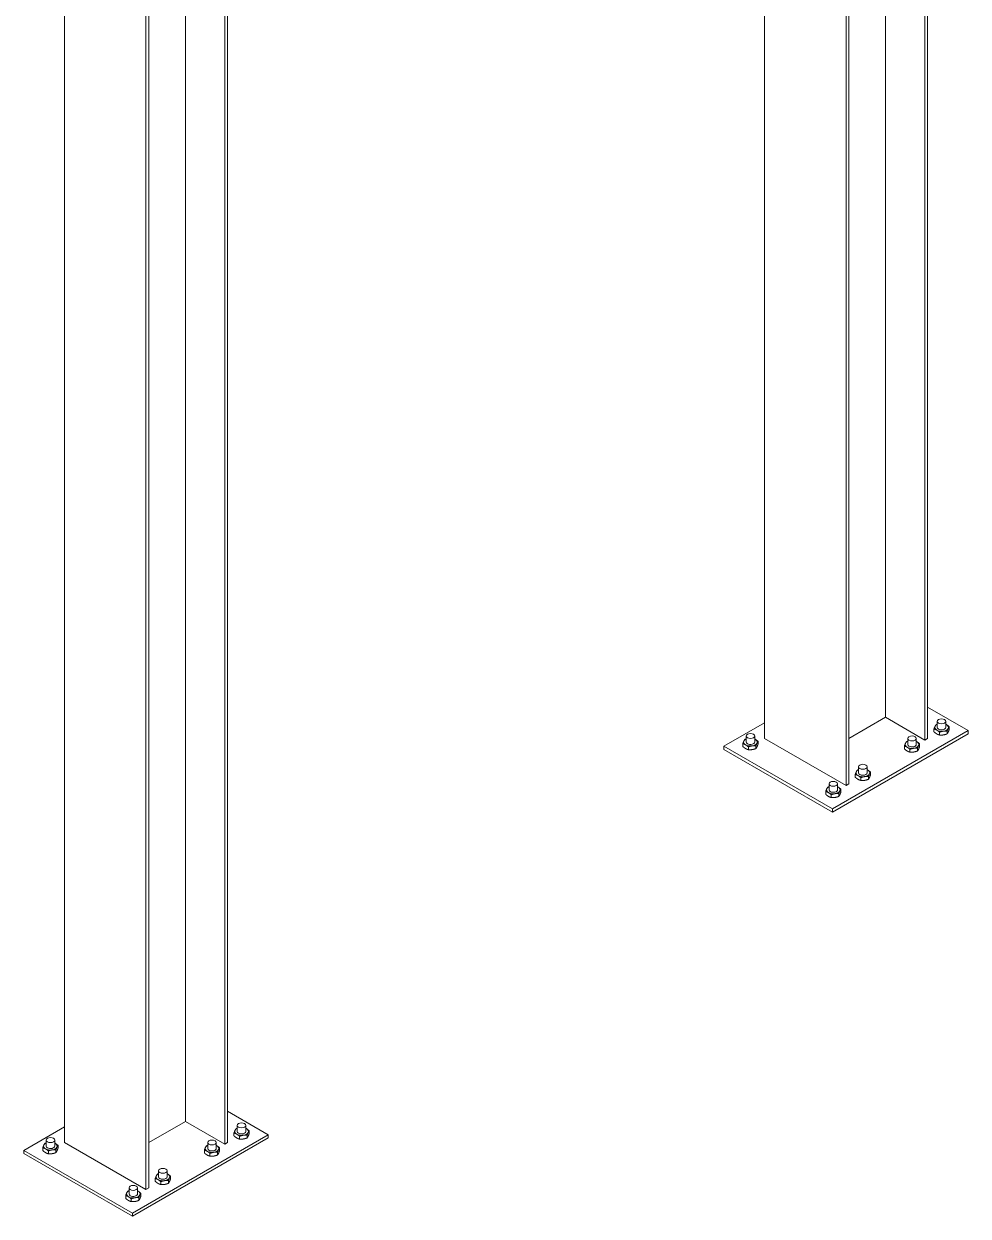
# Model space of a CAD drawing. Header units: millimetres. Extents: x -312439 to 477422, y -331570 to 212570.
# Drawn here: x 412186 to 413693, y 100906 to 102809 of the extents above; entities that cross this region are included whole.
import ezdxf

# ---------------------------------------------------------------- set-up
doc = ezdxf.new("R2010")
doc.units = ezdxf.units.MM

msp = doc.modelspace()

# ---------------------------------------------------------------- linework, layer by layer
at = {"color": 0, "linetype": 'Continuous', "lineweight": 0, "extrusion": (8.40036e-17, 0.816497, 0.57735)}
for p, q in [((413627.584, 101668.203), (413627.584, 103830.762)), ((413560.464, 101701.955), (413560.464, 103829.653)), ((413623.254, 101665.703), (413623.254, 103828.261)), ((413497.675, 101593.2), (413497.675, 103755.758)), ((413502.005, 101595.7), (413502.005, 103758.258)), ((413367.765, 101668.203), (413367.765, 103718.398)), ((412443.649, 101057.161), (412443.649, 103184.86)), ((412510.769, 101023.41), (412510.769, 103185.968)), ((412506.439, 101020.91), (412506.439, 103183.468)), ((412250.95, 101023.41), (412250.95, 103151.154)), ((412380.859, 100948.406), (412380.859, 103110.965)), ((412385.19, 100950.907), (412385.19, 103113.465)), ((413560.464, 101701.955), (413502.005, 101668.203)), ((413623.254, 101665.703), (413560.464, 101701.955)), ((413692.539, 101680.704), (413627.584, 101718.206)), ((413367.765, 101693.204), (413302.81, 101655.703)), ((413476.023, 101555.698), (413692.539, 101680.704)), ((413638.051, 101678.831), (413638.051, 101683.245)), ((413643.374, 101695.542), (413643.374, 101685.914)), ((413656.981, 101695.542), (413656.981, 101685.914)), ((413662.304, 101682.583), (413662.304, 101686.997)), ((413692.539, 101675.704), (413692.539, 101680.704)), ((413338.368, 101672.121), (413338.368, 101662.493)), ((413351.975, 101672.121), (413351.975, 101662.493)), ((413357.298, 101659.162), (413357.298, 101663.576)), ((413497.675, 101593.2), (413367.765, 101668.203)), ((413692.539, 101675.704), (413476.023, 101550.698)), ((413596.167, 101658.659), (413596.167, 101668.287)), ((413609.775, 101658.659), (413609.775, 101668.287)), ((413627.584, 101668.203), (413623.254, 101665.703)), ((413646.928, 101673.705), (413646.928, 101678.12)), ((413659.055, 101675.581), (413659.055, 101679.996)), ((413302.81, 101650.703), (413302.81, 101655.703)), ((413302.81, 101655.703), (413476.023, 101555.698)), ((413476.023, 101550.698), (413302.81, 101650.703)), ((413333.045, 101655.41), (413333.045, 101659.824)), ((413341.922, 101650.285), (413341.922, 101654.699)), ((413354.049, 101652.161), (413354.049, 101656.575)), ((413590.845, 101651.576), (413590.845, 101655.99)), ((413599.722, 101646.451), (413599.722, 101650.865)), ((413611.848, 101648.326), (413611.848, 101652.741)), ((413615.097, 101655.328), (413615.097, 101659.742)), ((413512.472, 101606.327), (413512.472, 101610.742)), ((413517.795, 101623.039), (413517.795, 101613.411)), ((413521.349, 101601.202), (413521.349, 101605.617)), ((413531.402, 101623.039), (413531.402, 101613.411)), ((413533.476, 101603.078), (413533.476, 101607.493)), ((413536.725, 101610.079), (413536.725, 101614.494)), ((413470.588, 101586.156), (413470.588, 101595.784)), ((413484.195, 101586.156), (413484.195, 101595.784)), ((413489.518, 101582.824), (413489.518, 101587.239)), ((413502.005, 101595.7), (413497.675, 101593.2)), ((413465.265, 101579.073), (413465.265, 101583.487)), ((413474.142, 101573.947), (413474.142, 101578.362)), ((413486.269, 101575.823), (413486.269, 101580.238)), ((413476.023, 101550.698), (413476.023, 101555.698)), ((412575.724, 101035.91), (412510.769, 101073.412)), ((412443.649, 101057.161), (412385.19, 101023.41)), ((412506.439, 101020.91), (412443.649, 101057.161)), ((412250.95, 101048.411), (412185.995, 101010.909)), ((412359.208, 100910.905), (412575.724, 101035.91)), ((412521.236, 101034.037), (412521.236, 101038.452)), ((412526.559, 101050.749), (412526.559, 101041.12)), ((412540.166, 101050.749), (412540.166, 101041.12)), ((412542.24, 101030.788), (412542.24, 101035.202)), ((412545.489, 101037.789), (412545.489, 101042.203)), ((412575.724, 101030.91), (412575.724, 101035.91)), ((412216.23, 101010.616), (412216.23, 101015.031)), ((412221.552, 101027.328), (412221.552, 101017.7)), ((412235.16, 101027.328), (412235.16, 101017.7)), ((412240.483, 101014.368), (412240.483, 101018.783)), ((412380.859, 100948.406), (412250.95, 101023.41)), ((412575.724, 101030.91), (412359.208, 100905.905)), ((412479.352, 101013.866), (412479.352, 101023.494)), ((412492.96, 101013.866), (412492.96, 101023.494)), ((412498.282, 101010.534), (412498.282, 101014.949)), ((412510.769, 101023.41), (412506.439, 101020.91)), ((412530.113, 101028.912), (412530.113, 101033.326)), ((412185.995, 101005.909), (412185.995, 101010.909)), ((412185.995, 101010.909), (412359.208, 100910.905)), ((412359.208, 100905.905), (412185.995, 101005.909)), ((412225.107, 101005.491), (412225.107, 101009.906)), ((412237.233, 101007.367), (412237.233, 101011.782)), ((412474.029, 101006.782), (412474.029, 101011.197)), ((412482.907, 101001.657), (412482.907, 101006.072)), ((412495.033, 101003.533), (412495.033, 101007.947)), ((412400.979, 100978.245), (412400.979, 100968.617)), ((412414.587, 100978.245), (412414.587, 100968.617)), ((412395.657, 100961.534), (412395.657, 100965.948)), ((412404.534, 100956.409), (412404.534, 100960.823)), ((412416.66, 100958.285), (412416.66, 100962.699)), ((412419.91, 100965.286), (412419.91, 100969.7)), ((412348.45, 100934.279), (412348.45, 100938.693)), ((412353.773, 100941.362), (412353.773, 100950.99)), ((412367.38, 100941.362), (412367.38, 100950.99)), ((412372.703, 100938.031), (412372.703, 100942.445)), ((412385.19, 100950.907), (412380.859, 100948.406)), ((412357.327, 100929.154), (412357.327, 100933.568)), ((412369.454, 100931.03), (412369.454, 100935.444)), ((412359.208, 100905.905), (412359.208, 100910.905))]:
    msp.add_line(p, q, dxfattribs=at)
at = {"color": 0, "linetype": 'Continuous', "lineweight": 0}
for centre, major_axis, start_param, end_param in [((413650.178, 101685.914), (10.872, 0), 2.87979327, 3.92699082), ((413650.178, 101685.914), (10.872, 0), 2.24694203, 2.87979327), ((413650.178, 101685.914), (10.872, 0), 3.92699082, 4.97418837), ((413650.178, 101685.914), (-6.804, 0), 0, 3.14159265), ((413650.178, 101685.914), (10.872, 0), 4.97418837, 6.02138592), ((413650.178, 101685.914), (10.872, 0), 0.78539816, 0.89465062), ((413650.178, 101685.914), (10.872, 0), 6.02138592, 7.06858347), ((413345.171, 101662.493), (10.872, 0), 2.87979327, 3.92699082), ((413345.171, 101662.493), (10.872, 0), 2.24694203, 2.87979327), ((413345.171, 101662.493), (6.804, 0), 3.14159265, 3.92699082), ((413345.171, 101662.493), (6.804, 0), 3.92699082, 6.28318531), ((413345.171, 101662.493), (10.872, 0), 0.78539816, 0.89465062), ((413345.171, 101662.493), (10.872, 0), 6.02138592, 7.06858347), ((413602.971, 101658.659), (10.872, 0), 2.24694203, 2.87979327), ((413602.971, 101658.659), (10.872, 0), 0.78539816, 0.89465062), ((413602.971, 101658.659), (10.872, 0), 6.02138592, 7.06858347), ((413345.171, 101662.493), (10.872, 0), 3.92699082, 4.97418837), ((413345.171, 101662.493), (10.872, 0), 4.97418837, 6.02138592), ((413602.971, 101658.659), (10.872, 0), 2.87979327, 3.92699082), ((413602.971, 101658.659), (10.872, 0), 3.92699082, 4.97418837), ((413602.971, 101658.659), (6.804, 0), 3.14159265, 3.92699082), ((413602.971, 101658.659), (6.804, 0), 3.92699082, 6.28318531), ((413602.971, 101658.659), (10.872, 0), 4.97418837, 6.02138592), ((413524.598, 101613.411), (10.872, 0), 2.87979327, 3.92699082), ((413524.598, 101613.411), (10.872, 0), 2.24694203, 2.87979327), ((413524.598, 101613.411), (10.872, 0), 3.92699082, 4.97418837), ((413524.598, 101613.411), (-6.804, 0), 0, 3.14159265), ((413524.598, 101613.411), (10.872, 0), 4.97418837, 6.02138592), ((413524.598, 101613.411), (10.872, 0), 0.78539816, 0.89465062), ((413524.598, 101613.411), (10.872, 0), 6.02138592, 7.06858347), ((413477.392, 101586.156), (10.872, 0), 2.87979327, 3.92699082), ((413477.392, 101586.156), (10.872, 0), 2.24694203, 2.87979327), ((413477.392, 101586.156), (6.804, 0), 3.14159265, 3.92699082), ((413477.392, 101586.156), (6.804, 0), 3.92699082, 6.28318531), ((413477.392, 101586.156), (10.872, 0), 0.78539816, 0.89465062), ((413477.392, 101586.156), (10.872, 0), 6.02138592, 7.06858347), ((413477.392, 101586.156), (10.872, 0), 3.92699082, 4.97418837), ((413477.392, 101586.156), (10.872, 0), 4.97418837, 6.02138592), ((412533.363, 101041.12), (10.872, 0), 2.87979327, 3.92699082), ((412533.363, 101041.12), (10.872, 0), 2.24694203, 2.87979327), ((412533.363, 101041.12), (10.872, 0), 3.92699082, 4.97418837), ((412533.363, 101041.12), (-6.804, 0), 0, 3.14159265), ((412533.363, 101041.12), (10.872, 0), 4.97418837, 6.02138592), ((412533.363, 101041.12), (10.872, 0), 0.78539816, 0.89465062), ((412533.363, 101041.12), (10.872, 0), 6.02138592, 7.06858347), ((412228.356, 101017.7), (10.872, 0), 2.87979327, 3.92699082), ((412228.356, 101017.7), (10.872, 0), 2.24694203, 2.87979327), ((412228.356, 101017.7), (6.804, 0), 3.14159265, 3.92699082), ((412228.356, 101017.7), (6.804, 0), 3.92699082, 6.28318531), ((412228.356, 101017.7), (10.872, 0), 4.97418837, 6.02138592), ((412228.356, 101017.7), (10.872, 0), 0.78539816, 0.89465062), ((412228.356, 101017.7), (10.872, 0), 6.02138592, 7.06858347), ((412486.156, 101013.866), (10.872, 0), 2.87979327, 3.92699082), ((412486.156, 101013.866), (10.872, 0), 2.24694203, 2.87979327), ((412486.156, 101013.866), (10.872, 0), 0.78539816, 0.89465062), ((412486.156, 101013.866), (10.872, 0), 6.02138592, 7.06858347), ((412228.356, 101017.7), (10.872, 0), 3.92699082, 4.97418837), ((412486.156, 101013.866), (10.872, 0), 3.92699082, 4.97418837), ((412486.156, 101013.866), (6.804, 0), 3.14159265, 3.92699082), ((412486.156, 101013.866), (6.804, 0), 3.92699082, 6.28318531), ((412486.156, 101013.866), (10.872, 0), 4.97418837, 6.02138592), ((412407.783, 100968.617), (10.872, 0), 2.87979327, 3.92699082), ((412407.783, 100968.617), (10.872, 0), 2.24694203, 2.87979327), ((412407.783, 100968.617), (10.872, 0), 3.92699082, 4.97418837), ((412407.783, 100968.617), (-6.804, 0), 0, 3.14159265), ((412407.783, 100968.617), (10.872, 0), 4.97418837, 6.02138592), ((412407.783, 100968.617), (10.872, 0), 0.78539816, 0.89465062), ((412407.783, 100968.617), (10.872, 0), 6.02138592, 7.06858347), ((412360.577, 100941.362), (10.872, 0), 2.87979327, 3.92699082), ((412360.577, 100941.362), (10.872, 0), 2.24694203, 2.87979327), ((412360.577, 100941.362), (6.804, 0), 3.14159265, 3.92699082), ((412360.577, 100941.362), (6.804, 0), 3.92699082, 6.28318531), ((412360.577, 100941.362), (10.872, 0), 4.97418837, 6.02138592), ((412360.577, 100941.362), (10.872, 0), 0.78539816, 0.89465062), ((412360.577, 100941.362), (10.872, 0), 6.02138592, 7.06858347), ((412360.577, 100941.362), (10.872, 0), 3.92699082, 4.97418837)]:
    msp.add_ellipse(centre, major_axis=major_axis, ratio=0.57735027, start_param=start_param, end_param=end_param, dxfattribs=at)
for centre in [(413650.178, 101695.542), (413345.171, 101672.121), (413602.971, 101668.287), (413524.598, 101623.039), (413477.392, 101595.784), (412533.363, 101050.749), (412228.356, 101027.328), (412486.156, 101023.494), (412407.783, 100978.245), (412360.577, 100950.99)]:
    msp.add_ellipse(centre, major_axis=(6.804, 0), ratio=0.57735027, dxfattribs=at)
for points, weights in [([(413638.051, 101683.245), (413638.922, 101685.914), (413639.676, 101687.539)], [1, 1.0379548493, 1]), ([(413642.49, 101681.475), (413640.43, 101682.665), (413638.051, 101683.245)], [1, 1.03795484931, 1]), ([(413639.676, 101687.539), (413640.43, 101689.163), (413641.301, 101690.246)], [1, 1.0379548493, 1]), ([(413641.301, 101690.246), (413642.377, 101690.675), (413643.374, 101691.002)], [1, 1.01226104367, 1.01660040172]), ([(413646.928, 101678.12), (413644.55, 101680.286), (413642.49, 101681.475)], [1, 1.03795484931, 1]), ([(413656.981, 101690.829), (413657.425, 101690.607), (413657.866, 101690.353)], [1.01249115378, 1.00788270894, 1]), ([(413657.866, 101690.353), (413659.926, 101689.163), (413662.304, 101686.997)], [1, 1.03795484931, 1]), ([(413660.68, 101684.289), (413659.926, 101682.665), (413659.055, 101679.996)], [1, 1.0379548493, 1]), ([(413662.304, 101686.997), (413661.434, 101685.914), (413660.68, 101684.289)], [1, 1.0379548493, 1]), ([(413660.68, 101678.289), (413661.434, 101679.914), (413662.304, 101682.583)], [1, 1.0379548493, 1]), ([(413333.045, 101659.824), (413333.916, 101662.493), (413334.67, 101664.118)], [1, 1.0379548493, 1]), ([(413334.67, 101664.118), (413335.424, 101665.743), (413336.294, 101666.826)], [1, 1.0379548493, 1]), ([(413336.294, 101666.826), (413337.37, 101667.255), (413338.368, 101667.582)], [1, 1.01226104367, 1.01660040172]), ([(413351.975, 101667.409), (413352.419, 101667.186), (413352.859, 101666.932)], [1.01249115378, 1.00788270894, 1]), ([(413352.859, 101666.932), (413354.919, 101665.743), (413357.298, 101663.576)], [1, 1.03795484931, 1]), ([(413357.298, 101663.576), (413356.427, 101662.493), (413355.673, 101660.869)], [1, 1.0379548493, 1]), ([(413594.094, 101662.991), (413593.223, 101661.908), (413592.469, 101660.284)], [1, 1.0379548493, 1]), ([(413596.167, 101663.748), (413595.17, 101663.421), (413594.094, 101662.991)], [1.01660040172, 1.01226104367, 1]), ([(413610.659, 101663.098), (413610.218, 101663.352), (413609.775, 101663.574)], [1, 1.00788270894, 1.01249115378]), ([(413615.097, 101659.742), (413612.719, 101661.908), (413610.659, 101663.098)], [1, 1.03795484931, 1]), ([(413638.051, 101678.831), (413640.43, 101676.664), (413642.49, 101675.475)], [1, 1.03795484931, 1]), ([(413642.49, 101675.475), (413644.55, 101674.286), (413646.928, 101673.705)], [1, 1.03795484931, 1]), ([(413652.992, 101679.851), (413650.178, 101679.415), (413646.928, 101678.12)], [1, 1.0379548493, 1]), ([(413646.928, 101673.705), (413650.178, 101673.415), (413652.992, 101673.85)], [1, 1.03795484931, 1]), ([(413659.055, 101679.996), (413655.806, 101680.286), (413652.992, 101679.851)], [1, 1.0379548493, 1]), ([(413652.992, 101673.85), (413655.806, 101674.286), (413659.055, 101675.581)], [1, 1.0379548493, 1]), ([(413659.055, 101675.581), (413659.926, 101676.664), (413660.68, 101678.289)], [1, 1.03795484931, 1]), ([(413337.484, 101658.055), (413335.424, 101659.244), (413333.045, 101659.824)], [1, 1.03795484931, 1]), ([(413333.045, 101655.41), (413335.424, 101653.244), (413337.484, 101652.054)], [1, 1.03795484931, 1]), ([(413341.922, 101654.699), (413339.543, 101656.865), (413337.484, 101658.055)], [1, 1.03795484931, 1]), ([(413337.484, 101652.054), (413339.543, 101650.865), (413341.922, 101650.285)], [1, 1.03795484931, 1]), ([(413347.985, 101656.43), (413345.171, 101655.995), (413341.922, 101654.699)], [1, 1.03795484931, 1]), ([(413341.922, 101650.285), (413345.171, 101649.994), (413347.985, 101650.43)], [1, 1.0379548493, 1]), ([(413354.049, 101656.575), (413350.799, 101656.865), (413347.985, 101656.43)], [1, 1.0379548493, 1]), ([(413347.985, 101650.43), (413350.799, 101650.865), (413354.049, 101652.161)], [1, 1.0379548493, 1]), ([(413355.673, 101660.869), (413354.919, 101659.244), (413354.049, 101656.575)], [1, 1.0379548493, 1]), ([(413354.049, 101652.161), (413354.919, 101653.244), (413355.673, 101654.868)], [1, 1.0379548493, 1]), ([(413355.673, 101654.868), (413356.427, 101656.493), (413357.298, 101659.162)], [1, 1.0379548493, 1]), ([(413592.469, 101660.284), (413591.715, 101658.659), (413590.845, 101655.99)], [1, 1.03795484931, 1]), ([(413590.845, 101655.99), (413593.223, 101655.41), (413595.283, 101654.221)], [1, 1.03795484931, 1]), ([(413595.283, 101648.22), (413593.223, 101649.41), (413590.845, 101651.576)], [1, 1.03795484931, 1]), ([(413595.283, 101654.221), (413597.343, 101653.031), (413599.722, 101650.865)], [1, 1.03795484931, 1]), ([(413599.722, 101646.451), (413597.343, 101647.031), (413595.283, 101648.22)], [1, 1.03795484931, 1]), ([(413599.722, 101650.865), (413602.971, 101652.161), (413605.785, 101652.596)], [1, 1.0379548493, 1]), ([(413605.785, 101646.596), (413602.971, 101646.16), (413599.722, 101646.451)], [1, 1.0379548493, 1]), ([(413605.785, 101652.596), (413608.599, 101653.031), (413611.848, 101652.741)], [1, 1.0379548493, 1]), ([(413611.848, 101648.326), (413608.599, 101647.031), (413605.785, 101646.596)], [1, 1.03795484931, 1]), ([(413611.848, 101652.741), (413612.719, 101655.41), (413613.473, 101657.034)], [1, 1.0379548493, 1]), ([(413613.473, 101651.034), (413612.719, 101649.41), (413611.848, 101648.326)], [1, 1.0379548493, 1]), ([(413613.473, 101657.034), (413614.227, 101658.659), (413615.097, 101659.742)], [1, 1.0379548493, 1]), ([(413615.097, 101655.328), (413614.227, 101652.659), (413613.473, 101651.034)], [1, 1.03795484931, 1]), ([(413512.472, 101610.742), (413513.343, 101613.411), (413514.097, 101615.035)], [1, 1.0379548493, 1]), ([(413516.911, 101608.972), (413514.851, 101610.161), (413512.472, 101610.742)], [1, 1.03795484931, 1]), ([(413512.472, 101606.327), (413514.851, 101604.161), (413516.911, 101602.972)], [1, 1.03795484931, 1]), ([(413514.097, 101615.035), (413514.851, 101616.66), (413515.721, 101617.743)], [1, 1.0379548493, 1]), ([(413515.721, 101617.743), (413516.798, 101618.172), (413517.795, 101618.499)], [1, 1.01226104367, 1.01660040172]), ([(413521.349, 101605.617), (413518.97, 101607.783), (413516.911, 101608.972)], [1, 1.03795484931, 1]), ([(413527.412, 101607.347), (413524.598, 101606.912), (413521.349, 101605.617)], [1, 1.0379548493, 1]), ([(413533.476, 101607.493), (413530.226, 101607.783), (413527.412, 101607.347)], [1, 1.0379548493, 1]), ([(413531.402, 101618.326), (413531.846, 101618.104), (413532.286, 101617.849)], [1.01249115378, 1.00788270894, 1]), ([(413532.286, 101617.849), (413534.346, 101616.66), (413536.725, 101614.494)], [1, 1.03795484931, 1]), ([(413535.1, 101611.786), (413534.346, 101610.161), (413533.476, 101607.493)], [1, 1.0379548493, 1]), ([(413533.476, 101603.078), (413534.346, 101604.161), (413535.1, 101605.786)], [1, 1.03795484931, 1]), ([(413536.725, 101614.494), (413535.854, 101613.411), (413535.1, 101611.786)], [1, 1.0379548493, 1]), ([(413535.1, 101605.786), (413535.854, 101607.41), (413536.725, 101610.079)], [1, 1.0379548493, 1]), ([(413466.89, 101587.78), (413466.136, 101586.156), (413465.265, 101583.487)], [1, 1.03795484931, 1]), ([(413468.515, 101590.488), (413467.644, 101589.405), (413466.89, 101587.78)], [1, 1.0379548493, 1]), ([(413470.588, 101591.244), (413469.591, 101590.917), (413468.515, 101590.488)], [1.01660040172, 1.01226104367, 1]), ([(413485.08, 101590.594), (413484.639, 101590.849), (413484.195, 101591.071)], [1, 1.00788270894, 1.01249115378]), ([(413489.518, 101587.239), (413487.139, 101589.405), (413485.08, 101590.594)], [1, 1.03795484931, 1]), ([(413487.893, 101584.531), (413488.647, 101586.156), (413489.518, 101587.239)], [1, 1.0379548493, 1]), ([(413516.911, 101602.972), (413518.97, 101601.783), (413521.349, 101601.202)], [1, 1.03795484931, 1]), ([(413521.349, 101601.202), (413524.598, 101600.912), (413527.412, 101601.347)], [1, 1.03795484931, 1]), ([(413527.412, 101601.347), (413530.226, 101601.783), (413533.476, 101603.078)], [1, 1.0379548493, 1]), ([(413465.265, 101583.487), (413467.644, 101582.907), (413469.704, 101581.717)], [1, 1.03795484931, 1]), ([(413469.704, 101575.717), (413467.644, 101576.906), (413465.265, 101579.073)], [1, 1.03795484931, 1]), ([(413469.704, 101581.717), (413471.764, 101580.528), (413474.142, 101578.362)], [1, 1.03795484931, 1]), ([(413474.142, 101573.947), (413471.764, 101574.528), (413469.704, 101575.717)], [1, 1.03795484931, 1]), ([(413474.142, 101578.362), (413477.392, 101579.657), (413480.206, 101580.093)], [1, 1.0379548493, 1]), ([(413480.206, 101574.092), (413477.392, 101573.657), (413474.142, 101573.947)], [1, 1.0379548493, 1]), ([(413480.206, 101580.093), (413483.02, 101580.528), (413486.269, 101580.238)], [1, 1.0379548493, 1]), ([(413486.269, 101575.823), (413483.02, 101574.528), (413480.206, 101574.092)], [1, 1.03795484931, 1]), ([(413486.269, 101580.238), (413487.139, 101582.907), (413487.893, 101584.531)], [1, 1.0379548493, 1]), ([(413487.893, 101578.531), (413487.139, 101576.906), (413486.269, 101575.823)], [1, 1.0379548493, 1]), ([(413489.518, 101582.824), (413488.647, 101580.156), (413487.893, 101578.531)], [1, 1.03795484931, 1]), ([(412521.236, 101038.452), (412522.107, 101041.12), (412522.861, 101042.745)], [1, 1.0379548493, 1]), ([(412525.675, 101036.682), (412523.615, 101037.871), (412521.236, 101038.452)], [1, 1.03795484931, 1]), ([(412521.236, 101034.037), (412523.615, 101031.871), (412525.675, 101030.682)], [1, 1.03795484931, 1]), ([(412522.861, 101042.745), (412523.615, 101044.37), (412524.485, 101045.453)], [1, 1.0379548493, 1]), ([(412524.485, 101045.453), (412525.562, 101045.882), (412526.559, 101046.209)], [1, 1.01226104367, 1.01660040172]), ([(412530.113, 101033.326), (412527.735, 101035.493), (412525.675, 101036.682)], [1, 1.03795484931, 1]), ([(412536.177, 101035.057), (412533.363, 101034.622), (412530.113, 101033.326)], [1, 1.0379548493, 1]), ([(412542.24, 101035.202), (412538.99, 101035.493), (412536.177, 101035.057)], [1, 1.0379548493, 1]), ([(412540.166, 101046.036), (412540.61, 101045.813), (412541.05, 101045.559)], [1.01249115378, 1.00788270894, 1]), ([(412541.05, 101045.559), (412543.11, 101044.37), (412545.489, 101042.203)], [1, 1.03795484931, 1]), ([(412543.864, 101039.496), (412543.11, 101037.871), (412542.24, 101035.202)], [1, 1.0379548493, 1]), ([(412545.489, 101042.203), (412544.618, 101041.12), (412543.864, 101039.496)], [1, 1.0379548493, 1]), ([(412543.864, 101033.495), (412544.618, 101035.12), (412545.489, 101037.789)], [1, 1.0379548493, 1]), ([(412216.23, 101015.031), (412217.1, 101017.7), (412217.854, 101019.324)], [1, 1.0379548493, 1]), ([(412220.668, 101013.261), (412218.608, 101014.45), (412216.23, 101015.031)], [1, 1.03795484931, 1]), ([(412217.854, 101019.324), (412218.608, 101020.949), (412219.479, 101022.032)], [1, 1.0379548493, 1]), ([(412219.479, 101022.032), (412220.555, 101022.461), (412221.552, 101022.788)], [1, 1.01226104367, 1.01660040172]), ([(412235.16, 101022.615), (412235.603, 101022.393), (412236.044, 101022.138)], [1.01249115378, 1.00788270894, 1]), ([(412236.044, 101022.138), (412238.104, 101020.949), (412240.483, 101018.783)], [1, 1.03795484931, 1]), ([(412238.858, 101016.075), (412238.104, 101014.45), (412237.233, 101011.782)], [1, 1.0379548493, 1]), ([(412240.483, 101018.783), (412239.612, 101017.7), (412238.858, 101016.075)], [1, 1.0379548493, 1]), ([(412475.654, 101015.49), (412474.9, 101013.866), (412474.029, 101011.197)], [1, 1.03795484931, 1]), ([(412477.279, 101018.198), (412476.408, 101017.115), (412475.654, 101015.49)], [1, 1.0379548493, 1]), ([(412479.352, 101018.954), (412478.355, 101018.627), (412477.279, 101018.198)], [1.01660040172, 1.01226104367, 1]), ([(412493.844, 101018.304), (412493.403, 101018.559), (412492.96, 101018.781)], [1, 1.00788270894, 1.01249115378]), ([(412498.282, 101014.949), (412495.904, 101017.115), (412493.844, 101018.304)], [1, 1.03795484931, 1]), ([(412496.658, 101012.241), (412497.412, 101013.866), (412498.282, 101014.949)], [1, 1.0379548493, 1]), ([(412525.675, 101030.682), (412527.735, 101029.492), (412530.113, 101028.912)], [1, 1.03795484931, 1]), ([(412530.113, 101028.912), (412533.363, 101028.622), (412536.177, 101029.057)], [1, 1.03795484931, 1]), ([(412536.177, 101029.057), (412538.99, 101029.492), (412542.24, 101030.788)], [1, 1.0379548493, 1]), ([(412542.24, 101030.788), (412543.11, 101031.871), (412543.864, 101033.495)], [1, 1.03795484931, 1]), ([(412216.23, 101010.616), (412218.608, 101008.45), (412220.668, 101007.261)], [1, 1.03795484931, 1]), ([(412225.107, 101009.906), (412222.728, 101012.072), (412220.668, 101013.261)], [1, 1.03795484931, 1]), ([(412220.668, 101007.261), (412222.728, 101006.072), (412225.107, 101005.491)], [1, 1.03795484931, 1]), ([(412231.17, 101011.637), (412228.356, 101011.201), (412225.107, 101009.906)], [1, 1.03795484931, 1]), ([(412225.107, 101005.491), (412228.356, 101005.201), (412231.17, 101005.636)], [1, 1.0379548493, 1]), ([(412237.233, 101011.782), (412233.984, 101012.072), (412231.17, 101011.637)], [1, 1.0379548493, 1]), ([(412231.17, 101005.636), (412233.984, 101006.072), (412237.233, 101007.367)], [1, 1.0379548493, 1]), ([(412237.233, 101007.367), (412238.104, 101008.45), (412238.858, 101010.075)], [1, 1.0379548493, 1]), ([(412238.858, 101010.075), (412239.612, 101011.699), (412240.483, 101014.368)], [1, 1.0379548493, 1]), ([(412474.029, 101011.197), (412476.408, 101010.616), (412478.468, 101009.427)], [1, 1.03795484931, 1]), ([(412478.468, 101003.427), (412476.408, 101004.616), (412474.029, 101006.782)], [1, 1.03795484931, 1]), ([(412478.468, 101009.427), (412480.528, 101008.238), (412482.907, 101006.072)], [1, 1.03795484931, 1]), ([(412482.907, 101001.657), (412480.528, 101002.237), (412478.468, 101003.427)], [1, 1.03795484931, 1]), ([(412482.907, 101006.072), (412486.156, 101007.367), (412488.97, 101007.802)], [1, 1.0379548493, 1]), ([(412488.97, 101001.802), (412486.156, 101001.367), (412482.907, 101001.657)], [1, 1.0379548493, 1]), ([(412488.97, 101007.802), (412491.784, 101008.238), (412495.033, 101007.947)], [1, 1.0379548493, 1]), ([(412495.033, 101003.533), (412491.784, 101002.237), (412488.97, 101001.802)], [1, 1.03795484931, 1]), ([(412495.033, 101007.947), (412495.904, 101010.616), (412496.658, 101012.241)], [1, 1.0379548493, 1]), ([(412496.658, 101006.241), (412495.904, 101004.616), (412495.033, 101003.533)], [1, 1.0379548493, 1]), ([(412498.282, 101010.534), (412497.412, 101007.865), (412496.658, 101006.241)], [1, 1.03795484931, 1]), ([(412395.657, 100965.948), (412396.527, 100968.617), (412397.281, 100970.242)], [1, 1.0379548493, 1]), ([(412400.095, 100964.179), (412398.035, 100965.368), (412395.657, 100965.948)], [1, 1.03795484931, 1]), ([(412395.657, 100961.534), (412398.035, 100959.368), (412400.095, 100958.178)], [1, 1.03795484931, 1]), ([(412397.281, 100970.242), (412398.035, 100971.866), (412398.906, 100972.949)], [1, 1.0379548493, 1]), ([(412398.906, 100972.949), (412399.982, 100973.379), (412400.979, 100973.706)], [1, 1.01226104367, 1.01660040172]), ([(412404.534, 100960.823), (412402.155, 100962.989), (412400.095, 100964.179)], [1, 1.03795484931, 1]), ([(412400.095, 100958.178), (412402.155, 100956.989), (412404.534, 100956.409)], [1, 1.03795484931, 1]), ([(412410.597, 100962.554), (412407.783, 100962.119), (412404.534, 100960.823)], [1, 1.0379548493, 1]), ([(412416.66, 100962.699), (412413.411, 100962.989), (412410.597, 100962.554)], [1, 1.0379548493, 1]), ([(412410.597, 100956.554), (412413.411, 100956.989), (412416.66, 100958.285)], [1, 1.0379548493, 1]), ([(412414.587, 100973.532), (412415.03, 100973.31), (412415.471, 100973.056)], [1.01249115378, 1.00788270894, 1]), ([(412415.471, 100973.056), (412417.531, 100971.866), (412419.91, 100969.7)], [1, 1.03795484931, 1]), ([(412418.285, 100966.992), (412417.531, 100965.368), (412416.66, 100962.699)], [1, 1.0379548493, 1]), ([(412416.66, 100958.285), (412417.531, 100959.368), (412418.285, 100960.992)], [1, 1.03795484931, 1]), ([(412419.91, 100969.7), (412419.039, 100968.617), (412418.285, 100966.992)], [1, 1.0379548493, 1]), ([(412418.285, 100960.992), (412419.039, 100962.617), (412419.91, 100965.286)], [1, 1.0379548493, 1]), ([(412350.075, 100942.987), (412349.321, 100941.362), (412348.45, 100938.693)], [1, 1.03795484931, 1]), ([(412348.45, 100938.693), (412350.829, 100938.113), (412352.889, 100936.924)], [1, 1.03795484931, 1]), ([(412351.699, 100945.695), (412350.829, 100944.612), (412350.075, 100942.987)], [1, 1.0379548493, 1]), ([(412353.773, 100946.451), (412352.776, 100946.124), (412351.699, 100945.695)], [1.01660040172, 1.01226104367, 1]), ([(412368.264, 100945.801), (412367.824, 100946.055), (412367.38, 100946.278)], [1, 1.00788270894, 1.01249115378]), ([(412372.703, 100942.445), (412370.324, 100944.612), (412368.264, 100945.801)], [1, 1.03795484931, 1]), ([(412369.454, 100935.444), (412370.324, 100938.113), (412371.078, 100939.738)], [1, 1.0379548493, 1]), ([(412371.078, 100939.738), (412371.832, 100941.362), (412372.703, 100942.445)], [1, 1.0379548493, 1]), ([(412404.534, 100956.409), (412407.783, 100956.118), (412410.597, 100956.554)], [1, 1.03795484931, 1]), ([(412352.889, 100930.923), (412350.829, 100932.113), (412348.45, 100934.279)], [1, 1.03795484931, 1]), ([(412352.889, 100936.924), (412354.949, 100935.734), (412357.327, 100933.568)], [1, 1.03795484931, 1]), ([(412357.327, 100929.154), (412354.949, 100929.734), (412352.889, 100930.923)], [1, 1.03795484931, 1]), ([(412357.327, 100933.568), (412360.577, 100934.864), (412363.39, 100935.299)], [1, 1.0379548493, 1]), ([(412363.39, 100929.299), (412360.577, 100928.864), (412357.327, 100929.154)], [1, 1.0379548493, 1]), ([(412363.39, 100935.299), (412366.204, 100935.734), (412369.454, 100935.444)], [1, 1.0379548493, 1]), ([(412369.454, 100931.03), (412366.204, 100929.734), (412363.39, 100929.299)], [1, 1.03795484931, 1]), ([(412371.078, 100933.737), (412370.324, 100932.113), (412369.454, 100931.03)], [1, 1.0379548493, 1]), ([(412372.703, 100938.031), (412371.832, 100935.362), (412371.078, 100933.737)], [1, 1.03795484931, 1])]:
    msp.add_rational_spline(points, weights, degree=2, dxfattribs=at)

doc.saveas('drawing.dxf')
